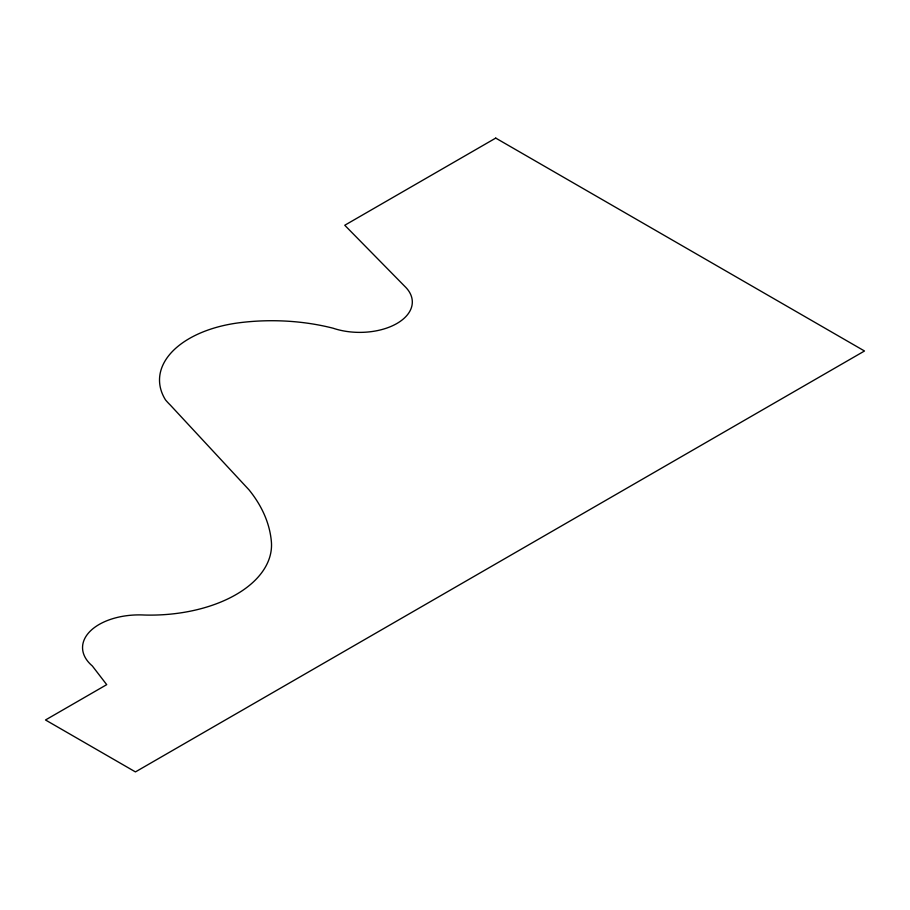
<?xml version="1.0" encoding="UTF-8"?>
<svg xmlns="http://www.w3.org/2000/svg" width="910" height="910" viewBox="0 0 910 910"><rect width="100%" height="100%" fill="white"/><g stroke="black" fill="none" stroke-linecap="round" stroke-linejoin="round"><path stroke-width="1.36" d="M495.734 138.093L344.753 225.259L404.7 286.275A52.609 30.371 0 0 1 397.192 323.323A52.609 30.371 0 0 1 333.14 328.226A151.265 87.326 0 0 0 241.07 322.538A101.636 58.672 0 0 0 165.495 399.877A119.119 68.773 0 0 0 170.295 405.052L248.987 489.819A240.445 138.821 0 0 1 271.294 540.802A121.269 70.013 0 0 1 144.542 615.035A56.647 32.703 0 0 0 90.454 630.926A56.647 32.703 0 0 0 92.319 665.949L106.709 684.65L45.5 719.981L135.442 771.908L864.5 350.998L495.734 138.093"/></g></svg>
